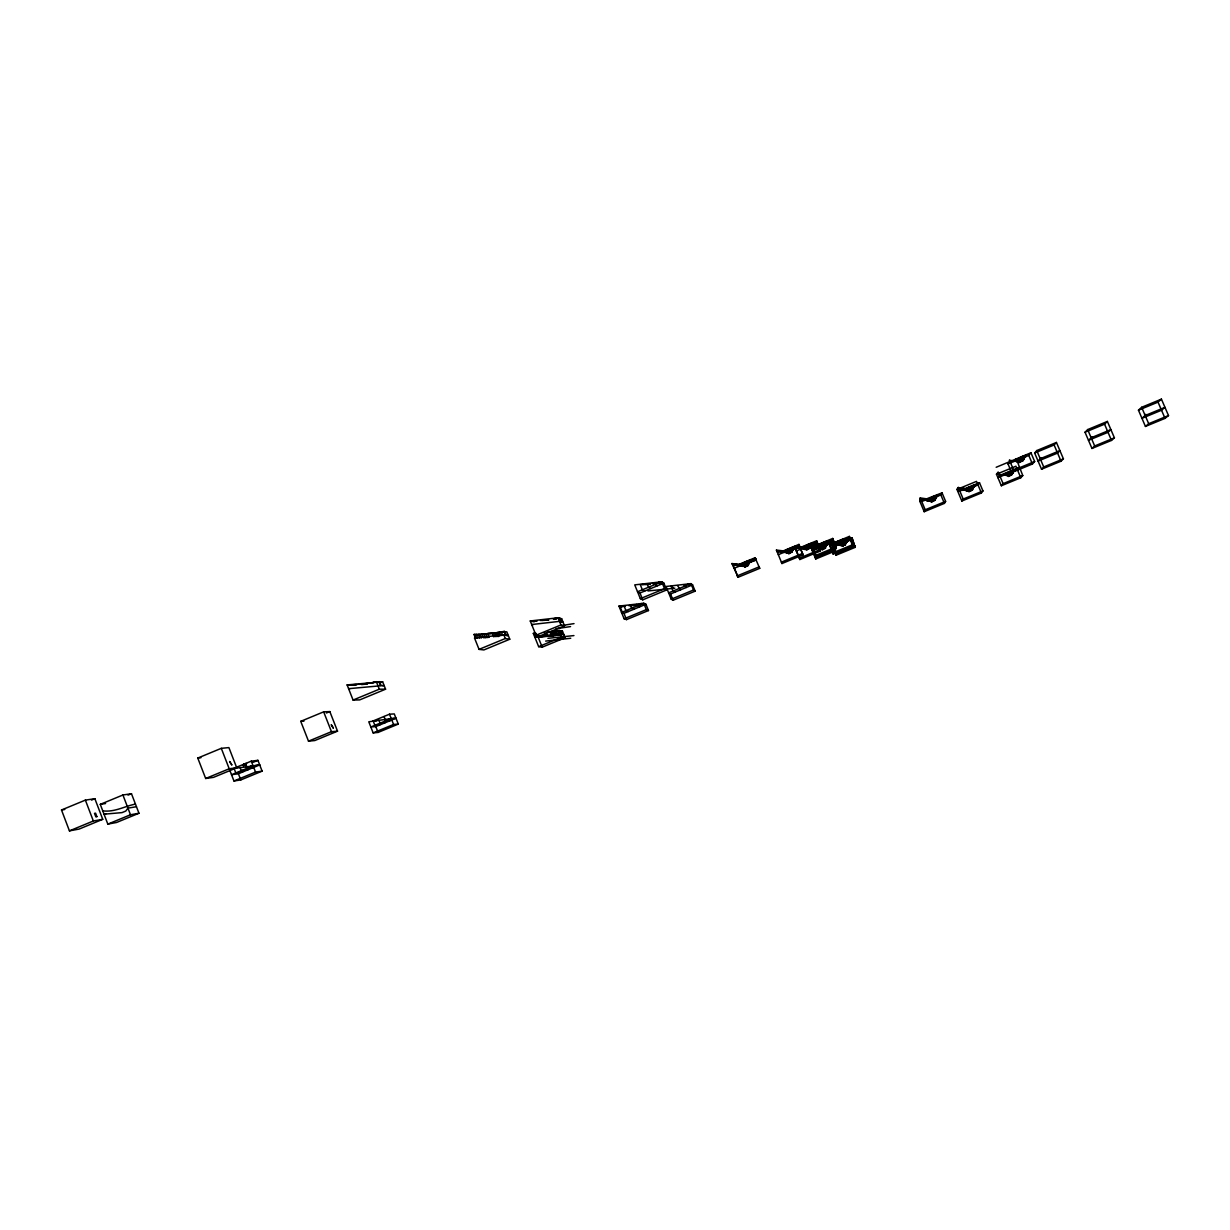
<?xml version="1.0" encoding="UTF-8"?>
<svg xmlns="http://www.w3.org/2000/svg" width="1230" height="1230" viewBox="0 0 1230 1230"><rect width="100%" height="100%" fill="white"/><g stroke="black" fill="none" stroke-linecap="round" stroke-linejoin="round"><path stroke-width="1.5" d="M812.907 546.597L810.893 546.351L811.093 547.842L815.721 559.004L835.431 550.886L832.003 541.062L825.468 543.752M812.031 544.229L811.508 545.367L816.213 556.698L836.216 548.457L832.741 538.448L817.812 544.598L813.799 544.152M829.912 542.491L828.42 541.646L834.924 542.353L849.377 536.403L852.805 544.629L852.575 546.12L833.187 554.1L828.912 541.2L825.668 542.199A12.592 0.846 -22.5 0 0 825.207 542.384L824.192 542.799M834.924 542.353L834.878 543.86L828.636 543.122L833.187 554.1M835.431 550.886L832.003 541.062M844.38 540.554L840.782 542.445L852.021 537.833L855.142 547.365L836.077 555.222L832.249 544.521M836.216 548.457L832.741 538.448M832.756 547.212L837.738 545.151L838.168 543.368M936.814 495.736L937.583 495.152L934.539 496.059A12.746 0.861 -22.7 0 0 934.077 496.244L928.173 499.042L920.225 497.935L919.917 501.471L924.207 511.711L944.409 503.377L945.624 501.379L942.042 492.83L919.917 501.471L929.603 499.103M852.575 546.12L849.377 536.403M855.142 547.365L852.021 537.833M964.797 489.832L957.693 491.139L958.385 487.618L965.611 488.402L979.48 482.683L982.955 490.939L981.402 492.984L961.845 501.025L956.955 489.432L958.278 487.357L963.213 499.073L961.845 501.025M1014.396 460.466L1022.683 456.315A13.161 0.892 -22.9 0 1 1023.16 456.13L1026.051 455.254L1024.467 457.114M924.053 499.903L927.912 499.165L925.437 499.872L926.436 500.21L928.173 499.042L923.853 499.872M748.501 561.557L750.992 560.034M750.9 559.988L747.271 561.126A13.591 0.999 -22.4 0 0 746.764 561.326L741.475 563.801M968.317 487.48L964.166 489.863L963.121 489.386M807.787 545.367L801.161 547.904L808.664 544.213A12.93 0.892 -22.5 0 1 809.14 544.029L812.507 542.999M794.795 546.689L792.428 548.088L794.534 547.796M924.207 511.711L925.206 509.789L945.624 501.379M780.128 551.594L783.479 551.701L790.798 547.919A13.223 0.938 -22.4 0 1 791.305 547.719L794.795 546.658M936.952 496.397L935.292 497.166L940.858 494.921L942.042 492.83M844.564 539.401L834.632 543.137L837.984 541.338M828.128 543.921L826.498 544.967M837.984 545.059L840.69 544.275M979.48 482.683L977.942 484.805L972.161 487.71M926.421 500.103L927.758 499.257M926.713 500.671L934.492 496.828A12.746 0.846 -22.7 0 1 934.8 496.659L936.599 495.859M996.469 474.242L998.191 472.013L1003.111 483.651L1001.343 485.758L996.469 474.242L1015.903 466.232L1020.792 477.747L1001.343 485.758M996.177 467.277L1030.94 452.778L1034.645 461.511L1032.431 464.002L1011.675 472.566L1008 463.91L1011.86 460.635L1009.446 460.22L1009.692 461.757M1013.92 461.527L1015.811 459.174M1011.675 472.566L1013.658 470.168L1034.645 461.511M1021.208 458.882L1028.757 455.346L1030.94 452.778M1034.645 453.009L1036.752 450.564L1056.432 442.446L1063.412 458.836L1061.029 461.204L1041.533 469.23L1034.645 453.009L1054.11 444.968L1056.432 442.446M965.027 489.694L963.567 489.586L965.304 488.94M1020.792 477.747L1022.76 475.564L1016.964 460.65M785.555 552.255L791.013 549.272M828.082 542.292L827.344 543.045M1041.533 469.23L1043.716 466.954L1063.412 458.836M803.574 548.549L804.174 548.365M1023.16 459.559L1023.191 459.528A15.114 0.999 -22.9 0 0 1022.96 459.713A12.008 0.8 -22.9 0 1 1022.822 459.805L1024.283 459.051M1012.967 473.166L1012.044 473.673A14.145 0.876 -22.9 0 0 1011.86 473.811L1012.859 473.35M1085.029 432.237L1087.658 429.577L1107.384 421.429L1114.411 437.834L1111.505 440.417L1091.963 448.458L1085.029 432.237L1104.555 424.181L1107.384 421.429M936.553 497.366L935.846 497.812M750.377 561.849L743.243 565.293M847.316 541.031L846.594 541.446L847.578 541.031M847.578 541.431L846.717 542.261M821.963 545.336L819.81 546.381L821.901 545.136M741.69 566.184L743.612 565.631L742.782 565.908M742.982 565.508L742.397 565.615M1091.963 448.458L1094.669 445.967L1114.411 437.834M836.877 544.029L837.891 543.276M964.182 489.771L963.843 489.279M974.037 487.095L973.038 487.587L973.976 487.157M1138.457 410.19L1141.64 407.299L1161.428 399.135L1168.5 415.555L1165.041 418.369L1145.438 426.441L1138.457 410.19L1158.03 402.118L1161.428 399.135M742.49 566.369L743.581 565.662M793.95 547.965L790.46 550.041L793.565 548.657M794.119 548.503L792.551 549.825M786.954 552.024L786.462 552.162M787.246 552.393L786.477 552.839M1003.803 474.534L1011.567 470.675A12.315 0.784 -22.8 0 1 1012.013 470.49L1014.75 469.645L1013.781 470.352M1004.049 475.118L1010.753 471.736M811.631 544.306L808.925 545.52M811.892 544.767L816.935 542.276L816.643 540.785L801.314 547.119L798.577 546.797M936.645 496.413C928.342 501.548 946.869 491.354 931.248 498.258M936.092 497.335L936.076 498.058M785.755 551.055L787.846 549.948M1145.438 426.441L1148.697 423.704L1168.5 415.555M827.821 541.846L828.174 541.815M792.32 551.84L791.105 552.562M810.093 548.057L808.556 548.949M814.691 546.812L817.304 547.119L821.532 545.443M805.02 548.088L805.881 547.381M820.656 548.134L821.056 547.904M811.954 544.736L814.26 544.905M807.157 548.549L806.019 549.164L808.679 547.95M807.495 549.364L806.357 549.979L807.664 549.395M819.841 546.381L817.197 547.888L819.826 547.258M819.303 548.857L827.483 544.767M825.837 546.166L824.592 546.551L827.59 544.306M974.314 486.665L973.653 487.357M750.792 561.141L747.548 561.772A13.591 0.984 -22.4 0 0 747.025 561.972L746.041 562.448M750.069 561.387L750.7 561.203M819.81 544.198L824.946 541.784A12.592 0.846 -22.5 0 1 825.422 541.6L828.174 541.046M823.916 543.629L818.119 546.028L820.302 544.629M824.269 545.674L821.333 547.012L825.822 544.844A14.453 0.953 -22.5 0 1 825.96 544.736M245.477 764.076C242.879 762.938 243.847 767.505 243.663 764.322M819.38 548.565L818.765 548.734M823.746 546.797L824.669 546.566M748.978 564.078L746.764 565.339M823.869 545.428L824.515 544.89L820.702 546.673L826.56 543.768M836.631 543.752L837.338 543.706M845.041 542.568L842.873 543.552L848.316 540.493L842.642 542.568A14.007 0.892 -22.5 0 1 842.75 542.491L843.78 542.061M842.934 543.368L842.212 543.46M843.196 543.352L839.49 545.09L841.136 544.582M839.629 545.382L840.597 544.675M742.167 565.277L750.208 561.572M1025.082 456.146L1026.297 455.93L1024.313 457.821M1013.781 470.921L1012.813 471.982L1013.474 471.398M741.582 565.4L738.707 565.047L741.336 563.924M840.582 544.506L839.49 545.09M838.676 543.568L837.645 543.675M749.116 562.74L755.85 559.173L755.097 557.728L738.984 564.385L731.958 563.54L738.123 577.254L759.725 568.352L755.097 557.728M787.415 552.593L788.43 551.563M787.523 552.362L789.829 550.917M825.653 548.027L824.331 548.78M1020.423 460.896L1023.037 459.513M840.52 545.582L841.489 544.875M826.237 545.69L824.915 546.412M838.045 544.967L839.905 544.06L838.798 544.475M748.516 563.555L749.408 563.033M1006.755 474.349L1006.094 474.78L1007.508 473.827M792.75 550.686L791.782 551.148A12.069 0.846 -22.4 0 0 791.874 551.086A15.175 1.061 -22.5 0 1 791.982 550.994M1007.493 474.519L1006.232 475.118L1006.955 474.626M930.433 500.026L929.634 500.472L930.51 499.995M1019.117 460.666L1020.27 460.02M812.231 544.121L809.386 544.706A12.93 0.892 -22.5 0 0 808.91 544.844L805.604 546.289M932.263 500.533L930.464 501.379M786.293 551.701L777.037 551.624L776.438 550.071L783.279 550.886L798.962 544.413L802.975 554.868L781.957 563.54L776.438 550.071M804.897 549.61L806.296 549.118M935.723 498.903L934.662 499.272M805.419 547.642L816.935 542.276M804.681 548.611L805.927 548.011M816.797 547.596L818.011 547.396M968.241 491.093L972.223 488.94A14.191 0.892 -22.8 0 0 972.177 489.11L973.238 488.602L970.409 489.74L971.546 489.11M841.751 543.076L842.811 542.491M928.342 501.117L930.049 500.549M969.978 491.093L968.717 491.739L970.224 490.908M810.247 546.12L812.646 545.167L811.4 545.075M839.613 544.936L842.735 543.614M932.432 500.395L934.492 499.319L931.679 500.564M932.74 501.21L931.141 502.148L932.463 501.548M970.193 489.894L969.455 490.124M810.124 546.397L810.878 546.074M810.585 546.889L809.432 547.242M1008.569 475.241L1007.893 475.626M792.812 549.426L793.719 549.041M819.672 548.134L823.577 546.028L822.716 546.504M742.443 564.216L737.523 565.154M806.004 547.965L806.988 547.427L805.496 548.303M821.625 545.92L824.623 544.444M828.42 541.646L826.529 543.153M743.058 564.493L743.873 564.186M827.344 543.706L827.99 543.168L825.099 544.137M1020.623 461.927L1019.178 462.588L1020.808 461.696M1024.99 457.283L1023.575 458.805L1024.283 458.421M929.665 500.456L928.804 500.81L930.403 500.533M929.127 501.287L930.541 500.564M1020.3 459.605C1013.12 462.987 1021.807 458.529 1019.24 459.805M1021.208 461.358L1023.268 460.358M824.085 545.428L827.59 542.891M1009.415 474.965L1010.214 474.38M826.975 544.675L825.991 545.121L827.144 544.106M822.562 545.305L821.163 545.966L822.424 545.551M844.81 538.986L842.412 539.401A12.192 0.8 -22.5 0 0 841.812 539.632L837.845 541.415M972.992 487.88L973.422 487.88M970.116 490.985L971.024 490.662M741.752 564.647L739.015 565.093M745.426 565.846L744.365 566.415L745.764 565.862M845.056 539.57L842.519 540.032A12.192 0.784 -22.5 0 0 842.058 540.216L838.922 541.584M927.512 500.318L928.235 499.857M927.727 500.81L931.802 498.58M1005.018 475.241L1008.738 473.273M745.841 566.661L744.719 567.276L745.626 566.892M840.029 544.998L839.106 545.274M966.011 490.755L973.653 487.049M1022.468 459.636L1017.963 461.235L1020.008 460.558M1013.428 471.582L1012.844 472.612M741.752 565.6L742.566 564.908M819.641 545.167L817.52 545.382L819.764 544.229M935.108 500.149L934.077 500.748M970.332 490.832L972.53 489.724M1017.287 460.451L1018.594 459.559M843.949 540.124L835.139 543.768L838.414 541.907M841.612 545.643L843.288 545.059M929.034 500.656L928.204 500.902L928.881 500.303M974.206 486.111L973.468 487.142M1019.562 458.483L1015.703 460.558L1021.131 457.683M743.95 565.6L745.826 564.385M746.241 566.154L748.424 565.339L746.779 566.307M783.279 550.886L783.802 552.424L786.37 550.963M843.196 541.646L848.085 539.878L843.995 541.984M843.488 542.184L841.166 543.998M1017.994 459.282L1019.101 458.928M1015.734 461.435L1016.703 460.804M1016.303 461.527L1017.072 461.05M786.57 551.932L790.121 550.118M837.415 543.214L838.737 541.677M839.183 543.399L840.305 542.615M846.025 543.014L846.67 542.645M936.153 497.197L936.015 497.274M966.027 490.416L967.948 489.709M1023.483 460.435L1021.669 461.419M1007.093 474.749L1010.553 472.858M966.765 490.908L967.718 490.17M793.15 548.918L791.274 549.672M930.664 500.502L933.263 499.042M744.565 566L743.858 566.507M807.664 548.042L809.017 547.288M826.575 544.521L828.236 543.752M1016.933 461.25C1021.561 457.852 1012.49 462.818 1015.642 460.435M1020.27 461.004L1018.209 462.065L1019.67 461.096M803.682 548.057L801.729 548.534L803.605 547.35M808.048 548.826L809.986 548.011M935.753 497.981L931.187 500.164M1019.224 460.066C1022.914 455.807 1020.331 460.082 1020.562 459.728M1017.118 461.68L1018.286 461.327M789.291 552.378L787.815 553.177M965.212 490.186C967.41 489.663 963.059 490.924 965.381 489.863M789.629 553.208L790.429 552.9M826.76 543.46L827.606 542.599M928.696 500.871L930.095 499.534M929.496 500.303L934.6 497.427M972.638 489.786L971.223 490.57M820.994 545.797L820.21 546.105M827.267 542.169L827.944 542.061M847.101 541.907L845.594 542.891L846.917 542.138M966.119 490.232L969.686 488.249M1018.671 460.927L1017.856 460.512M1009.353 475.011L1007.739 475.718M1006.386 475.656C1009.507 474.257 1011.598 472.013 1011.183 474.196M742.505 565.446L747.394 563.017M811.016 545.966L817.95 546.135L817.812 544.598M822.163 544.905L826.514 542.984M825.684 544.275L822.916 545.92M823.516 548.872L825.315 548.027M935.477 499.073L934.692 499.518A14.637 0.969 -22.7 0 1 934.769 499.349M803.728 548.749L802.836 548.811M820.779 547.273L821.579 546.889M843.826 541.385L842.888 541.83M968.333 490.124L971.439 488.464M794.288 547.95L792.428 548.765L793.227 548.411M930.433 499.934L930.987 499.073M742.536 564.016L748.993 561.311M743.827 565.677L744.704 564.97M744.811 565.723L747.779 564.447M781.25 551.701L786.185 550.979M804.574 547.627L807.603 546.105M786.508 551.547L787.538 550.948M790.183 552.654L792.212 551.793M820.133 544.89L824.1 542.891M838.583 542.922L839.029 542.261M974.483 486.127C977.358 484.174 968.748 488.033 971.992 486.573A12.346 0.784 -22.8 0 1 972.453 486.388L974.052 485.881M822.424 545.905L819.703 547.335M822.747 548.534L824.1 547.95M839.183 542.615L840.274 542.123M839.875 543.599L837.522 544.444L840.52 543.768M967.779 490.34L966.78 490.985M1017.948 460.681L1018.84 460.312M785.186 551.532L783.172 551.947L784.356 551.686M811.723 543.66L809.402 544.644M1024.805 456.884L1024.144 457.698M1018.947 460.604L1024.144 458.19M1023.744 458.16L1021.792 459.205L1024.252 458.021M1023.698 458.636L1022.33 459.39M1007.432 475.072L1012.767 471.997M824.269 546.305L825.914 545.505M972.915 488.156L972.33 488.464M747.548 563.017L749.562 561.926M749.485 562.218L750.131 562.141M823.331 547.996L822.516 548.288L826.114 546.75M837.292 542.384L836.031 543.107M846.594 542.338L845.64 543.23M1023.575 458.713L1022.484 459.374M1006.878 473.612L1008.569 472.643M1006.509 474.949L1010.568 473.396M748.932 562.863L756.25 559.911L755.85 559.173M786.677 550.625L790.952 548.595A13.223 0.938 -22.4 0 1 791.567 548.349L791.72 548.349M803.313 548.273L796.256 550.886M827.867 541.246L826.668 541.861M818.765 547.842C818.657 547.412 817.981 548.78 818.826 548.411M840.72 544.183L842.581 543.629M929.726 499.026L931.187 498.288L930.787 499.18M930.326 500.702L929.311 501.21L930.526 500.856M969.086 489.602L970.178 488.987M1014.135 470.859L1014.981 470.229L1012.259 471.075A12.315 0.784 -22.8 0 0 1011.813 471.244L1010.891 471.674L1013.812 470.583M788.799 552.224L791.859 550.948M821.163 548.349L823.777 546.966L822.194 547.688L822.916 547.381M837.492 543.153L838.399 542.599M841.643 543.137L840.72 542.953M843.042 545.028L841.966 545.597L842.781 545.198M965.15 489.863L970.87 487.08L967.749 489.125M1006.263 474.672L1005.371 474.995M806.296 548.396L804.266 549.103L806.25 547.827M843.288 545.828L842.273 546.351L843.288 545.92M846.102 543.399L843.442 544.921L844.656 544.367M845.564 544.752L844.518 545.305M973.191 487.726L972.069 488.141L972.853 487.91M1012.505 472.843L1013.013 472.643M1009.676 475.764L1008.339 476.471L1010.384 475.518M744.427 565.047L742.72 566.4L743.55 566.123M806.234 546.059L804.297 546.935M841.72 544.859L840.69 545.443M843.98 545.259L845.502 544.582M806.649 548.442L807.618 547.934M1018.824 460.112L1019.578 459.682M1007.816 474.303L1009.523 472.904M786.154 551.624L786.831 551.317M844.81 539.693L849.192 537.971M840.92 543.337L841.212 543.399M839.198 544.952L840.305 544.659M1008.108 474.596L1010.153 473.673L1009.077 474.15M1009.061 474.888L1009.83 474.211M748.901 562.587L749.87 562.248L748.532 563.094M744.611 565.016L748.701 563.263M793.335 548.334L794.088 548.165M820.764 544.521L822.055 543.752M821.963 546.105L823.393 545.52L822.024 546.074M822.255 544.644L820.195 545.443L821.24 544.829M933.124 500.902L934.861 500.118M810.093 545.982L810.893 545.213L809.955 546.043M820.241 547.012L821.609 546.289M1022.699 459.267L1022.945 458.682M967.333 488.664L968.087 488.372M819.457 545.874L818.98 545.782M843.196 541.231L842.412 541.707M842.827 543.568L851.806 539.355M929.234 499.334L928.512 499.703M966.918 489.724L966.134 490.017M788.922 552.147L788.138 552.777M820.041 545.536L821.563 544.998M1007.893 474.78L1006.448 475.257M806.065 547.381L806.603 547.089M820.902 545.136L820.102 545.505M842.642 544.921L843.211 544.413M1022.899 459.851L1023.483 458.852M1009.323 472.935L1007.985 474.18L1012.382 472.12M1011.567 473.35L1011.798 473.289M802.129 547.412L801.207 547.688L802.022 547.488M835.923 543.522L837.23 543.168M1023.391 458.821L1024.359 457.96M1007.278 473.965L1006.817 474.918M1013.397 471.259L1012.075 471.797L1017.348 469.645L1019.286 467.369L999.636 475.472L997.914 477.655L1006.755 474.011M821.071 546.289L823.639 544.752M967.041 488.956L965.981 489.509M1019.916 461.219L1018.809 461.85L1020.27 461.173M792.92 549.149L799.377 545.905L798.962 544.413M819.226 545.244L816.751 545.567L818.196 545.613M824.469 544.536L823.101 545.075L824.254 544.567M968.594 489.294L968.01 490.201M747.256 564.601L745.395 565.416M804.666 546.843L805.835 546.258M823.731 544.89L822.701 545.29L823.562 544.782M823.793 545.259L824.561 545.09M825.438 547.304L825.345 547.365A14.222 0.922 -22.5 0 1 825.33 547.242M1005.264 474.473L1006.694 473.704L1003.88 474.611M839.306 542.538L840.059 542.169M838.783 543.629L839.475 543.045M746.303 562.648L747.271 562.125M788.138 551.178L789.245 550.533M789.06 551.301L792.474 549.856L791.705 550.025M826.283 544.69L824.715 545.52M838.476 543.968L837.584 544.213L838.891 543.814M746.964 565.231L747.932 564.601A12.408 0.892 -22.3 0 0 748.024 564.539A15.59 1.122 -22.4 0 1 748.101 564.447M840.644 544.89L839.905 545.367M822.409 547.565L823.47 546.966M841.889 544.767L846.179 542.553M842.611 544.183L843.426 543.829M842.381 542.107L843.35 541.323M933.693 499.565C930.803 501.901 936.261 498.534 933.493 500.072M1013.628 471.597L1012.905 472.428M806.803 547.596L809.632 546.305M810.524 545.874L817.058 543.045L820.395 551.055L799.838 559.527L795.011 547.888L801.622 548.657L801.314 547.119M967.118 490.201L967.779 489.202M789.214 551.225L791.997 549.918M810.078 545.151L811.585 544.521M838.137 543.153L833.156 543.137M790.275 549.164L791.274 548.519M808.018 547.842L808.817 547.381M822.87 544.613L824.546 543.768M822.286 547.119L823.162 546.228M826.299 544.89L826.975 545.259M931.817 498.212L930.803 498.719M1011.521 474.088L1010.922 474.965L1012.136 474.442M790.844 548.872L788.814 549.948M807.064 547.458L808.556 546.75M824.285 545.213L825.868 544.69M840.72 541L839.091 541.815M971.177 489.709L970.608 489.94M746.103 562.756L747.087 562.218M789.66 552.285L791.059 551.64M822.562 548.718L821.717 549.072L825.007 547.242M843.672 544.398L845.271 543.675M936.676 496.628L935.538 497.089M824.238 543.014L826.76 541.861M841.689 542.03L842.934 541.523M846.532 541.492L847.27 541.292M787.323 549.441L786.539 549.841M825.376 545.182L831.987 542.599M843.119 540.923L843.273 540.969M840.843 543.214L839.905 543.583L840.52 543.045M931.218 499.38L935.446 497.535M1008.923 475.241L1007.97 475.579L1008.831 475.41M968.271 488.279L971.654 486.019A12.346 0.8 -22.8 0 1 972.207 485.804L975.021 484.974L973.53 485.927M968.994 489.079L971.193 487.972M824.777 546.397L823.439 547.119M841.566 540.57L843.119 539.832M843.857 544.721L844.856 544.275M931.064 499.011L933.386 497.873L932.586 498.734M747.994 563.955L747.594 564.186A12.069 0.876 -22.3 0 1 747.256 564.37L748.64 564.001M1018.886 459.974L1021.438 458.283M969.594 489.279L973.499 487.003L972.73 487.741M1010.983 474.349L1010.583 474.488M1021.53 457.698L1020.5 458.221M969.809 487.695L971.162 486.972M1008.738 474.288L1007.324 475.41M1011.122 473.581L1010.322 474.334L1012.059 473.458M789.06 552.086L791.059 551.117M811.154 543.968L816.213 556.698M1007.985 473.673L1010.23 471.951M792.858 549.641L799.377 545.905M790.767 551.716L789.86 552.178M743.274 563.74L745.964 562.479M744.35 563.94L746.103 563.048L744.534 563.847M821.886 547.242L825.345 545.705M1010.076 474.795L1010.922 474.027M804.589 548.918L805.835 548.626M968.41 487.434L970.055 486.696M1009.876 474.841L1010.214 474.027M787.062 552.716L787.83 552.485L786.647 552.916M805.096 547.365L806.28 546.72M811.4 544.582L810.632 544.936L811.8 544.721M807.772 548.411L808.371 547.581M826.606 543.506L825.93 543.798M838.26 542.676L836.246 543.46M840.059 541.769L840.843 541.338M243.417 766.059L243.571 764.537L244.032 765.737M820.856 545.889L820.733 546.12M826.099 543.352L823.992 544.075M823.316 545.705L822.947 545.72M843.303 543.829L845.487 542.937M1023.944 457.852L1025.113 456.222M822.578 543.583L824.331 542.799M825.607 544.736L826.299 544.337M931.356 498.857L930.756 499.641M932.755 501.41L933.493 501.041M1017.518 461.481L1018.425 460.204M1010.753 472.812L1012.721 471.49L1012.013 471.813M1009.215 473.473L1011.89 471.859M933.139 497.535L934.277 496.92M846.947 541.385L844.041 542.507M932.894 499.934L932.386 500.687M1020.331 459.897L1021.715 459.19M973.284 486.773L972.53 487.941M1011.06 474.888L1012.275 474.411M744.919 563.678L745.872 563.217M931.756 498.688L933.293 497.904M1019.178 458.59L1024.529 456.407M1020.039 459.728L1019.009 460.235M1023.314 458.16L1021.146 458.867M1022.576 458.867L1022.084 459.036A11.685 0.784 -22.9 0 1 1021.561 459.297L1021.715 459.236M972.53 486.404L972.899 486.265M969.225 490.678L968.394 491.031L970.593 489.54M788.953 550.21L790.106 549.672M789.998 550.179L789.322 550.502M824.377 543.352L827.329 542.215M969.225 487.833L968.41 488.787M807.034 546.289L808.002 545.874M806.988 546.843L809.571 545.274L807.449 546.627M806.603 547.012L808.187 546.274M823.377 546.597L823.931 546.289M1008.892 472.566L1008.446 473.35M745.626 564.493L747.809 563.448M840.674 541.938L842.934 540.939L840.336 542.046M972.238 487.172L971.362 487.449M823.439 543.845L823.07 544.014M823.547 546.458L822.701 546.858M932.847 498.611L934.047 498.119M843.795 542.676L842.688 543.107L843.918 542.615M970.839 487.726L970.439 488.372M970.516 488.279L971.946 487.311M746.395 563.524L745.626 563.863M792.243 548.749L791.751 549.18M788.461 549.749L790.091 549.01M844.503 541.754L847.701 540.554M826.053 542.738L826.96 542.353M841.812 542.722L842.55 542.615M807.756 546.474L808.418 546.182M791.198 551.04L792.735 550.487M971.346 488.464L970.608 488.802M1010.783 474.027L1011.86 473.55M1020.992 458.498L1023.452 457.868M844.211 542.937L844.164 542.968M932.663 499.272L933.524 498.288M1022.899 459.436L1024.159 458.99M1009.523 473.335L1010.983 472.243M1010.614 472.412L1012.29 471.09M1019.27 460.958L1017.133 461.788M824.53 543.291L825.269 543.03M741.152 564.831L740.429 565.139M748.778 561.48L755.543 558.482M792.504 548.149L799.146 545.213M801.991 548.057L800.299 548.088L802.883 547.673M810.232 544.398L816.72 541.6M808.187 545.198L809.109 544.813M934.37 498.534L935.2 498.165M1009.938 472.089L1010.814 471.705M824.976 542.476L826.007 542.123M738.384 564.693L740.106 564.616M818.534 544.905L817.397 545.121M1021.807 457.452L1023.068 456.93M1017.979 460.989L1018.148 460.973M967.733 490.662L967.241 490.785M61.5 809.986L85.377 800.115L94.864 798.701L102.736 819.318L79.135 829.066L69.433 830.865L61.5 809.986L64.76 809.478M91.497 800.1L94.864 798.701M197.769 758.064L221.292 748.332L228.903 747.594L236.729 767.781L213.482 777.375L205.671 778.482L197.769 758.064L200.936 757.711M300.735 721.334L323.659 711.847L329.825 711.586L337.527 731.173L314.849 740.537L308.499 741.167L300.735 721.334L303.964 721.134M100.276 804.359L122.923 794.995L131.472 793.719L138.959 813.245L116.558 822.486L107.825 824.115L100.276 804.359L105.565 803.528M353.072 700.055L379.317 689.2L385.574 689.2L382.622 681.727L347.106 684.91L353.072 700.055L359.683 699.901L385.574 689.2M506.745 635.695L508.298 635.526L503.793 634.757L474.549 638.078L479.054 649.379L505.299 638.524L509.789 639.231L506.806 631.805L496.351 632.804L497.858 636.54L499.272 636.218L497.781 632.481M326.35 713.016L329.825 711.586M128.028 795.134L131.472 793.719M509.789 639.231L483.913 649.932L479.054 649.379M536.003 635.264L560.972 624.948L564.509 625.793L561.664 618.736L558.082 617.783L530.253 620.966L536.003 635.264L539.862 635.971L564.509 625.793M666.645 589.954L664.523 588.678L661.725 581.775L637.54 591.768L639.984 593.014L663.862 583.143L666.645 589.954L642.752 599.825L640.338 598.672L634.741 584.88L661.725 581.775L663.862 583.143L662.432 583.312M69.433 830.865L93.342 820.994L102.736 819.318M640.338 598.672L664.523 588.678M205.671 778.482L229.211 768.765L236.729 767.781M235.622 767.612L251.274 761.155L257.916 760.34L262.113 771.133L240.788 779.943L233.961 780.989L229.38 769.196M244.094 764.537L245.385 763.861L242.94 764.845M253.18 762.293L257.916 760.34M107.825 824.115L130.488 814.767L138.959 813.245M308.499 741.167L331.454 731.681L337.527 731.173M537.279 636.771L535.942 633.465L533.313 633.373L538.648 646.657L561.833 637.094L565.108 637.724L562.464 631.159L559.158 630.452L547.15 632.266L560.88 630.821L562.202 634.127L555.253 635.418L547.442 636.002L546.12 632.697M648.487 610.541L646.334 609.619L643.751 603.269L621.519 612.448L623.964 613.34L645.935 604.268L648.487 610.541L626.516 619.613L624.102 618.782L618.951 606.098L643.751 603.269L645.935 604.268L641.076 603.576L643.29 604.576M695.165 591.153L693.551 589.985L690.952 583.635L668.643 592.845L670.535 593.967L692.582 584.865L695.165 591.153L673.102 600.255L671.226 599.195L666.045 586.479L690.952 583.635L692.582 584.865L689.938 585.173L688.262 583.942L689.938 585.173M538.648 646.657L542.199 647.18L565.108 637.724M734.387 568.137L741.736 565.293M246.215 766.936L253.088 765.813L231.532 774.716L238.389 773.747L259.699 764.937L252.903 766.044L253.472 767.52L246.784 768.412L246.215 766.936L234.007 768.289L235.822 772.947L242.633 771.994M379.809 724.931L374.889 725.316L373.151 720.934L389.495 714.2L394.276 713.923L398.289 724.101L378.102 732.419L373.151 732.896L368.785 721.795L391.232 718.581L370.83 726.991L375.796 726.592L395.983 718.259L388.788 718.858L393.554 718.535L389.541 719.319L390.079 720.703L385.267 721.041L384.729 719.642M778.313 554.684L785.37 551.778M624.102 618.782L646.334 609.619M671.226 599.195L693.551 589.985M233.961 780.989L255.532 772.086L262.113 771.133M1008 463.91L1016.657 460.343M737.062 575.948L758.895 566.938L759.725 568.352M812.723 548.288L817.95 546.135M827.729 542.092L832.725 540.047M956.955 489.432L976.497 481.376L981.402 492.984M802.667 553.362L781.419 562.125L781.957 563.54M817.135 547.611L817.919 547.473M845.133 542.046L846.563 541.523M739.891 564.708L739.153 564.908M929.988 501.025L930.418 500.871M812.292 550.717L817.443 548.595L817.304 547.119M373.151 732.896L393.569 724.47L398.289 724.101M799.838 559.527L799.485 558.097L820.272 549.533L816.643 540.785M829.804 545.951L841.243 541.246M842.381 540.739L843.765 540.185M816.043 555.284L836.277 546.95M815.721 559.004L815.567 557.636L835.477 549.426M963.213 499.073L982.955 490.939M833.217 552.701L852.805 544.629M1003.111 483.651L1022.76 475.564M836.139 553.854L855.388 545.92M842.519 542.353L843.519 542.015M1012.336 471.705L1013.213 471.413M747.84 562.325L748.993 561.91M929.772 500.287L928.988 500.994M966.227 490.755L966.78 490.539M1012.521 471.013L1013.305 470.736L1012.644 471.521M820.287 548.595L821.102 548.396L820.056 548.626M826.114 544.413L827.252 543.952M743.489 566.077L742.705 566.292M935.492 496.459L936.322 496.121M957.693 491.139L965.95 488.725L961.737 489.54M810.693 544.167L811.539 543.983M1016.549 459.989L1014.412 460.604M793.412 547.765L793.55 547.719M1016.949 461.358L1016.487 461.558M750.654 561.787L756.25 559.911M794.257 548.472L799.592 546.673L802.975 554.868M748.778 561.387L749.946 561.049M741.752 565.877L740.967 566.061M1004.864 475.026L1004.049 475.195M927.635 500.61L928.665 500.195L926.774 500.81M786.001 552.67L784.955 552.593M963.213 489.54L965.704 488.833L961.922 489.555M658.081 583.051L653.991 583.066L656.882 586.034L656.236 584.419M553.438 619.29L556.56 618.521L555.084 618.137M553.838 619.397L556.959 618.613M553.592 632.574L550.487 632.466L558.097 631.144M553.546 632.051L554.868 635.341L561.833 634.05L560.496 630.744M927.02 499.411L925.329 499.764M506.13 635.157L504.638 631.421L501.502 631.774L494.46 633.02L495.967 636.756M963.09 489.448L964.274 489.186M924.514 499.949L928.127 499.78L926.436 500.21M962.337 489.602L964.812 489.755L960.107 490.309M963.428 489.371L964.043 489.202M638.939 604.545L640.83 604.176M371.337 683.05L372.721 682.758M369.4 683.28L373.428 682.758M639.723 604.391L644.597 603.653M640.369 604.53L643.644 604.007M659.311 583.804L661.294 584.204L658.803 582.113L659.695 582.666M105.749 813.891L104.027 814.183L122.001 812.615L125.783 811.062L127.951 808.141L136.453 806.711M135.438 804.097C124.461 806.25 114.713 812.369 102.767 810.878M633.235 605.498L636.525 605.129M248.045 769.749L241.295 770.687L240.142 767.705M630.667 605.591L632.635 605.345L630.975 605.775M643.751 603.991L644.997 603.838M259.699 764.937L250.505 766.106M496.72 633.419L487.741 633.542L488.74 636.048M556.006 628.73L570.566 626.577M922.3 500.641L927.128 500.026L925.836 499.903M629.022 605.775L629.975 605.667M625.378 606.221L619.982 606.498L622.549 612.817M632.881 605.314L633.804 605.206M481.484 637.986L479.977 634.234L492.923 633.281M539.078 636.71L542.461 636.402M535.942 633.465L534.02 633.512L535.342 636.817L544.506 636.31M633.358 605.483L636.51 604.914M662.586 582.328L660.264 581.944M661.386 582.651L662.832 582.482M674.84 588.186L647.949 590.954M558.712 619.074L561.664 618.736M574.01 623.61L563.002 625.363M562.464 631.159L556.36 630.759M573.933 635.587L547.904 638.324M570.735 638.247L545.628 641.091M375.765 682.02L379.593 681.681L381.085 685.448M379.517 682.081L382.622 681.727M382.545 685.648L384.098 685.464L348.597 688.692L349.904 688.692M354.394 684.695L356.362 684.48M393.554 718.535L395.983 718.259M482.575 634.08L486.296 633.758M489.248 637.294L483.528 637.74L482.022 633.988M361.543 684.572L367.078 684.034L360.559 683.957M362.25 683.972L367.232 683.496M367.954 683.511L358.222 684.295M553.592 635.602L545.736 636.11L544.398 632.804M487.741 633.542L494.983 633.096M358.96 684.311L360.897 684.141M544.106 636.233L546.12 636.187M384.944 722.81L380.085 723.179L378.963 720.365M246.569 763.569C242.971 762.477 249.767 771.671 245.354 763.599M540.462 620.489L548.765 620.058M548.349 619.966L542.199 620.366M373.151 720.934L376.457 720.703M623.871 606.329L622.149 606.405M620.381 606.651L621.98 606.421M647.764 584.312L650.024 584.188L649.179 583.697M646.058 584.373L650.286 584.327M622.073 606.605L621.396 606.636M352.733 684.772L355.132 684.71L353.087 684.695M533.097 621.088L537.141 621.012L535.942 620.735M535.481 621.119L531.022 621.135M478.808 634.419L476.225 634.419L477.717 638.17L474.549 638.078M480.93 634.972L474.011 634.465L475.518 638.216M538.248 637.34L563.786 634.449L560.496 633.773L534.635 636.694L538.248 637.34L542.199 647.18M353.471 684.787L349.182 684.926M356.762 684.864L347.106 684.91M348.428 684.926L350.688 684.849M474.011 634.465L476.779 634.511M367.954 683.004L372.044 683.065M385.113 719.565L384.083 716.537M373.182 681.989L376.472 682.035M812.4 544.706L812.938 544.736M920.24 499.395L923.361 499.81L920.086 499.58M777.36 550.994L778.113 550.979M812.154 547.212L817.258 547.873L814.937 547.581M733.541 564.432L732.696 564.339M830.342 542.522L830.112 542.507M796.456 547.304L800.73 547.857L799.931 548.042M734.694 564.509L738.723 565.031M812.369 547.227L811.708 547.258M833.386 543.891L837.307 544.413M812.83 547.304L814.752 547.55L813.906 547.427M958.985 489.325L961.337 489.648M779.082 551.501L777.898 551.394L779.943 551.563M778.113 551.409L776.914 551.286M797.563 547.796L796.41 547.688L801.483 547.95M733.572 564.755L738.338 565.246M734.064 564.801L734.833 564.877M814.644 545.336C809.786 544.875 819.472 545.812 815.721 545.459M733.91 564.801L734.787 564.877M813.768 545.259L814.368 545.305M797.424 547.78L798.178 547.842M958.093 489.063L959.431 489.186M735.663 564.954L736.124 565.001M958.062 489.248L959.077 489.125M780.22 551.594L781.819 551.778M833.786 543.891L835.77 544.213M813.691 544.813L816.812 545.29M959.784 489.417L961.153 489.463M834.632 543.107L834.924 543.199M797.24 547.365L801.191 547.888M816.197 545.198L817.581 545.351M779.374 551.101L782.618 551.594L781.865 551.486M782.772 551.578L782.019 551.793L783.31 551.962M834.109 543.076L832.91 542.907L833.771 543.03M837.738 545.151L831.603 544.429L836.077 555.222M811.093 547.842L817.443 548.595M794.626 546.32L796.733 546.581M800.038 548.057L798.716 547.535M731.958 563.54L733.095 564.985L740.029 565.815L738.984 564.385M815.49 547.658L816.505 547.796L815.244 547.596M735.263 564.539L736.647 564.77M922.5 499.672L923.3 499.964M833.479 542.984L833.863 543.014M834.355 543.968L835.677 544.167M780.543 551.301L781.788 551.471M737.631 564.877L738.661 565.047L737.185 564.816M831.618 542.707L830.834 542.568L832.326 542.814M780.896 551.348L780.496 551.255M736.985 564.785L736.37 564.724M814.552 544.952L815.598 545.121M782.88 551.378L784.187 551.163L782.034 551.101M737.216 564.447L735.694 564.186M479.977 634.234L478.27 634.342L479.762 638.093M925.437 499.872L926.482 500.041M779.835 550.732L780.958 550.932M799.531 547.288L797.87 546.92L801.161 547.627M737.523 564.555L738.246 564.647M815.275 544.613L816.12 544.736L814.245 544.352M814.844 547.135L816.582 547.458M815.106 547.181L815.705 547.304M814.491 547.027L813.491 546.873L814.583 547.043M501.502 631.774L502.486 635.433M814.783 544.521L813.937 544.367M533.313 633.373L534.42 633.588L535.757 636.894M798.47 547.073L797.455 546.889M559.435 634.434L557.728 631.052M548.58 632.082L550.102 632.389L551.44 635.695M550.164 631.882L551.886 632.235L553.223 635.526M551.747 631.667L553.915 632.128M553.116 631.405L554.822 631.759L556.145 635.064M554.745 631.082L556.237 631.405L557.559 634.695M532.898 624.794L531.683 624.533L559.527 621.365L563.094 622.257M557.759 630.606L559.112 630.898M559.481 630.975L561.095 631.328M530.253 620.966L534.189 621.857M543.076 620.028L544.475 620.366M628.33 611.541L625.947 610.618L624.025 605.898L625.363 606.436M618.951 606.098L621.427 607.067M633.927 609.234L631.605 608.281L630.375 605.252L631.467 605.713M644.735 591.046L642.352 589.785L640.261 584.65L646.319 584.527L645.596 584.112M642.321 584.45L644.043 584.265M650.808 588.54L648.502 587.248L647.165 583.958L648.026 584.45M652.331 583.281L653.468 583.958M655.421 582.789L656.789 583.62M674.916 592.168L673.071 591.015L671.149 586.279L673.01 587.494M680.528 589.846L677.515 585.634M1158.03 402.118L1165.041 418.369M1141.64 407.299L1148.697 423.704M1104.555 424.181L1111.505 440.417M1087.658 429.577L1094.669 445.967M1054.11 444.968L1061.029 461.204M1036.752 450.564L1043.716 466.954M1028.757 455.346L1032.431 464.002M1009.446 460.22L1013.658 470.168M940.858 494.921L944.409 503.377M920.225 497.935L925.206 509.789M810.893 546.351L815.567 557.636M795.318 548.011L799.485 558.097M733.095 564.985L738.123 577.254M685.541 586.049L686.14 587.525L683.818 584.819M670.535 593.967L673.102 600.255M639.984 593.014L642.752 599.825M638.923 605.437L639.523 606.913L636.648 604.437M623.964 613.34L626.516 619.613M559.942 618.275L561.372 621.827M559.542 618.167L560.972 621.734M558.082 617.783L560.972 624.948M559.158 630.452L561.833 637.094M555.191 631.836L556.529 635.141M504.131 631.328L505.622 635.064M503.793 634.757L505.299 638.524M499.319 632.082L500.825 635.818M492.4 633.204L493.891 636.94M485.758 633.665L487.249 637.417M483.882 633.804L485.389 637.555M474.565 634.557L475.564 637.048M378.886 681.666L380.378 685.433M389.495 714.2L393.569 724.47M376.319 681.62L379.317 689.2M375.796 726.592L378.102 732.419M323.659 711.847L331.454 731.681M251.274 761.155L255.532 772.086M238.389 773.747L240.788 779.943M221.292 748.332L229.211 768.765M122.923 794.995L130.488 814.767M85.377 800.115L93.342 820.994M820.272 549.533L820.395 551.055M1040.226 458.744L1038.089 461.112L1057.569 453.086L1059.922 450.641L1040.226 458.744M1091.164 437.772L1088.489 440.34L1108.03 432.299L1110.89 429.624L1091.164 437.772M1145.161 415.509L1141.947 418.308L1161.535 410.236L1164.964 407.345L1145.161 415.509M823.147 549.272L822.055 549.856L823.193 549.349M789.429 553.331L788.568 553.777L789.445 553.408M1024.667 456.207L1023.422 456.745A13.161 0.892 -22.9 0 0 1022.945 456.93L1024.821 456.315M1001.42 474.734L999.406 475.764L999.16 474.334L1001.42 474.734M1042.025 458.021L1039.95 459.067L1039.75 457.622L1042.025 458.021M1092.947 437.034L1090.795 438.111L1090.672 436.635L1092.947 437.034M846.255 541.63L846.255 541.63M1146.96 414.756L1144.73 415.878L1144.684 414.372L1146.96 414.756M820.825 549.395L820.871 549.441M96.893 816.643L95.832 816.828L94.51 813.353L95.571 813.168L96.893 816.643M231.793 764.845L229.626 761.555L231.793 764.845M333.299 728.114L331.331 724.87L333.299 728.114"/></g></svg>
